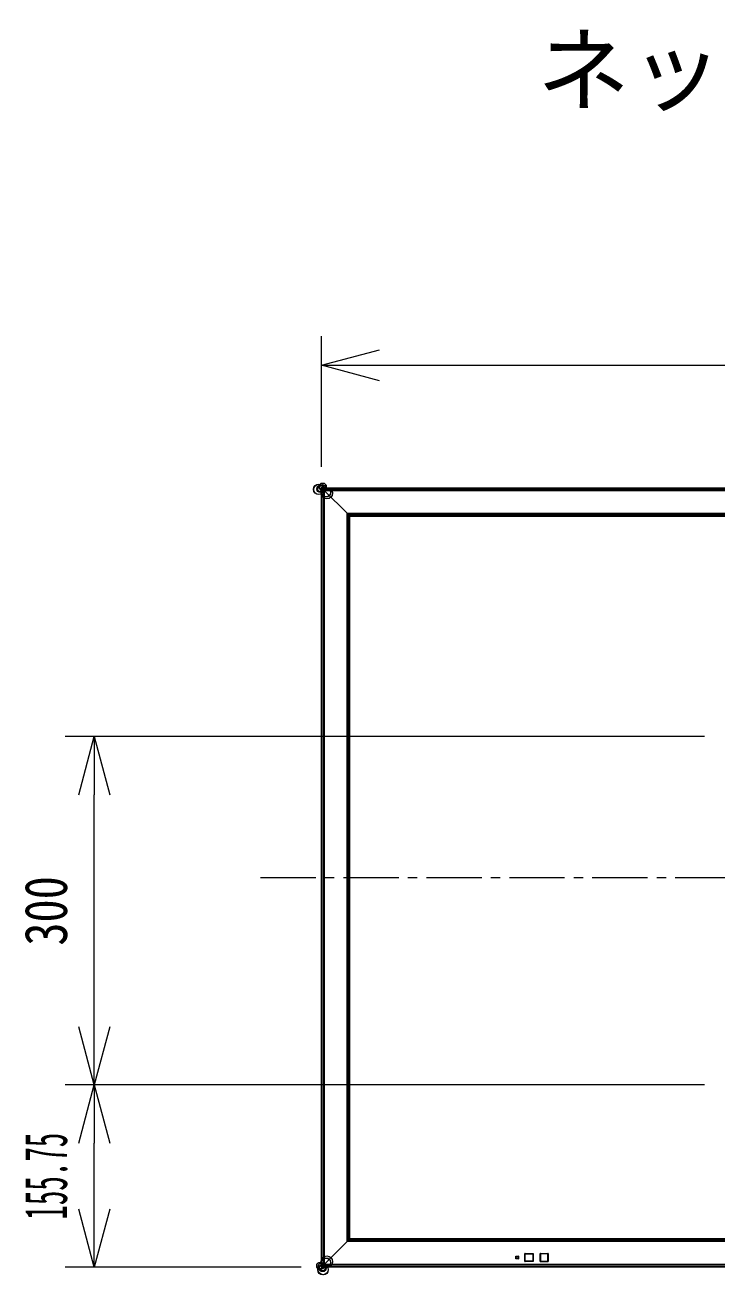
# Model space of a CAD drawing. Units: millimetres, scale not verified. Extents: x -63 to 99, y -97 to 57.
# Drawn here: x -58.1 to -28.4, y 3 to 56.8 of the extents above; entities that cross this region are included whole.
import ezdxf
from ezdxf.enums import TextEntityAlignment as Align

# ---------------------------------------------------------------- set-up
doc = ezdxf.new("R2010")
doc.units = ezdxf.units.MM
doc.header["$LTSCALE"] = 0.125
doc.linetypes.add('USER1', pattern=[28.575, 19.05, -3.175, 3.175, -3.175])
for name, color, linetype, lineweight in [('0-0_0', 7, 'Continuous', 18), ('0-4_SUNPO', 3, 'Continuous', 18), ('0-5_GAIKEI', 1, 'Continuous', 18)]:
    doc.layers.add(name, color=color, linetype=linetype, lineweight=lineweight)
doc.layers.add('0-2_MOJI1', color=7, linetype='Continuous')
doc.styles.add('ＭＳ ゴシック', font='')
doc.styles.get('ＭＳ ゴシック').set_extended_font_data('MS Gothic')

# ---------------------------------------------------------------- blocks, each defined once
blk = doc.blocks.new('_Open30')
at = {"layer": '0-0_0'}
blk.add_line((0, 0), (-1, 0), dxfattribs=at)
blk.add_lwpolyline([(-1, 0.26795), (0, 0), (-1, -0.26795)], dxfattribs=at)
blk = doc.blocks.new('D4')
at = {"layer": '0-4_SUNPO'}
for p, q in [((36.2105, 324.6417), (8.6886, 324.6417)), ((9.9386, 319.2942), (9.9386, 322.1417)), ((18.8488, 316.7942), (8.6886, 316.7942))]:
    blk.add_line(p, q, dxfattribs=at)
at = {"layer": '0-4_SUNPO', "xscale": 2.5, "yscale": 2.5}
for p, rotation in [((9.9386, 324.6417), 90), ((9.9386, 316.7942), 270)]:
    blk.add_blockref('_Open30', p, dxfattribs=dict(at, rotation=rotation))
at = {"layer": '0-4_SUNPO', "color": 7, "style": 'ＭＳ ゴシック', "width": 0.5}
blk.add_text('155.75', height=1.833, rotation=90, dxfattribs=at).set_placement((9.3136, 318.843), align=Align.BOTTOM_LEFT)
blk = doc.blocks.new('D5')
at = {"layer": '0-4_SUNPO'}
for p, q in [((36.2105, 339.6417), (8.6886, 339.6417)), ((9.9386, 327.1417), (9.9386, 337.1417)), ((36.2105, 324.6417), (8.6886, 324.6417))]:
    blk.add_line(p, q, dxfattribs=at)
at = {"layer": '0-4_SUNPO', "xscale": 2.5, "yscale": 2.5}
for p, rotation in [((9.9386, 339.6417), 90), ((9.9386, 324.6417), 270)]:
    blk.add_blockref('_Open30', p, dxfattribs=dict(at, rotation=rotation))
at = {"layer": '0-4_SUNPO', "color": 7, "style": 'ＭＳ ゴシック', "width": 0.8}
blk.add_text('300', height=1.833, rotation=90, dxfattribs=at).set_placement((9.3136, 330.6417), align=Align.BOTTOM_LEFT)
blk = doc.blocks.new('D2')
at = {"layer": '0-4_SUNPO'}
for p, q in [((19.7238, 351.258), (19.7238, 356.8849)), ((77.2638, 351.258), (77.2638, 356.8849)), ((22.2238, 355.6349), (74.7638, 355.6349))]:
    blk.add_line(p, q, dxfattribs=at)
at = {"layer": '0-4_SUNPO', "xscale": 2.5, "yscale": 2.5, "rotation": 180}
blk.add_blockref('_Open30', (19.7238, 355.6349), dxfattribs=at)
at = {"layer": '0-4_SUNPO', "xscale": 2.5, "yscale": 2.5}
blk.add_blockref('_Open30', (77.2638, 355.6349), dxfattribs=at)
at = {"layer": '0-4_SUNPO', "color": 7, "style": 'ＭＳ ゴシック'}
blk.add_text('1151', height=1.833, dxfattribs=at).set_placement((45.9938, 356.2599), align=Align.BOTTOM_LEFT)

msp = doc.modelspace()

# ---------------------------------------------------------------- linework, layer by layer
at = {"layer": '0-5_GAIKEI', "color": 7}
for p, q in [((-45.3757, 36.7511), (-45.3757, 36.7511)), ((-45.3757, 3.3935), (-45.3757, 36.7511)), ((-45.3713, 36.7617), (-45.3601, 36.7729)), ((-45.3012, 36.8318), (-45.3601, 36.7729)), ((-45.3012, 36.8318), (-45.2901, 36.8429)), ((-45.2795, 36.8473), (-45.2507, 36.8473)), ((-45.2795, 36.8473), (-45.2795, 36.8473)), ((-45.2507, 36.8573), (-45.2507, 36.8427)), ((-45.2507, 36.8573), (12.0393, 36.8573)), ((-45.3757, 3.3935), (-45.3757, 3.3935)), ((-45.3601, 3.3718), (-45.3713, 3.3829)), ((-45.3012, 3.3129), (-45.3601, 3.3718)), ((-45.2901, 3.3017), (-45.3012, 3.3129)), ((-45.2903, 3.3969), (-45.2903, 3.3968)), ((-45.2795, 3.2973), (-45.2795, 3.2973)), ((-45.2507, 3.2973), (-45.2795, 3.2973)), ((12.0393, 3.2873), (-45.2507, 3.2873))]:
    msp.add_line(p, q, dxfattribs=at)
at = {"layer": '0-5_GAIKEI'}
for p, q in [((-45.3601, 36.7481), (-45.361, 36.7472)), ((-45.361, 3.3974), (-45.361, 36.7472)), ((-45.2903, 36.7478), (-45.3601, 36.7481)), ((-45.2903, 3.3969), (-45.2903, 36.7478)), ((-45.2765, 36.8318), (-45.2762, 36.762)), ((-45.2762, 36.762), (-45.2507, 36.762)), ((-45.245, 36.7266), (-45.255, 36.7266)), ((-45.2507, 36.8427), (-45.2507, 36.772)), ((-45.2507, 36.8427), (12.0393, 36.8427)), ((-45.2507, 36.772), (12.0393, 36.772)), ((-45.2507, 36.772), (-45.2507, 36.7366)), ((-45.2507, 36.7366), (12.0393, 36.7366)), ((-45.2507, 36.7366), (-45.2507, 36.7323)), ((-45.2507, 36.7323), (-45.245, 36.7266)), ((-45.245, 36.7266), (-44.2744, 35.7561)), ((-44.2744, 35.7561), (-45.245, 36.7266)), ((-44.2744, 35.7561), (11.063, 35.7561)), ((-44.2744, 35.7561), (-44.2423, 35.7239)), ((-44.2744, 35.7561), (-44.2423, 35.7239)), ((-44.2744, 4.3886), (-44.2744, 35.7561)), ((-44.2423, 35.7239), (-44.2115, 35.6931)), ((-44.2423, 4.4207), (-44.2423, 35.7239)), ((-44.2115, 35.6931), (-44.1944, 35.676)), ((-44.2115, 4.4515), (-44.2115, 35.6931)), ((-44.1944, 35.676), (-44.1538, 35.6354)), ((-44.1944, 4.4686), (-44.1944, 35.676)), ((-44.1538, 35.6354), (-44.1536, 35.6352)), ((-44.1538, 4.5092), (-44.1538, 35.6354)), ((-44.1536, 4.5094), (-44.1536, 35.6352)), ((-44.2744, 4.3886), (-45.245, 3.418)), ((-44.2744, 4.3886), (-45.245, 3.418)), ((-44.2423, 4.4207), (-44.2744, 4.3886)), ((11.063, 4.3886), (-44.2744, 4.3886)), ((-44.2115, 4.4515), (-44.2423, 4.4207)), ((-44.2115, 4.4515), (-44.2423, 4.4207)), ((-44.1944, 4.4686), (-44.2115, 4.4515)), ((-44.1944, 4.4686), (-44.2115, 4.4515)), ((-44.1538, 4.5092), (-44.1944, 4.4686)), ((-44.1538, 4.5092), (-44.1944, 4.4686)), ((-44.1536, 4.5094), (-44.1538, 4.5092)), ((-36.6207, 3.5423), (-36.6207, 3.8723)), ((-36.6207, 3.8723), (-36.6182, 3.8699)), ((-36.6082, 3.8699), (-36.6182, 3.8699)), ((-36.6182, 3.5448), (-36.6182, 3.8699)), ((-36.6107, 3.8823), (-36.2807, 3.8823)), ((-36.6082, 3.8799), (-36.6107, 3.8823)), ((-36.6083, 3.8799), (-36.6083, 3.8699)), ((-36.6082, 3.8799), (-36.2831, 3.8799)), ((-36.6082, 3.5448), (-36.6082, 3.8699)), ((-36.6082, 3.8699), (-36.2831, 3.8699)), ((-36.2807, 3.8823), (-36.2831, 3.8799)), ((-36.2831, 3.8699), (-36.2831, 3.8799)), ((-36.2831, 3.8699), (-36.2831, 3.5448)), ((-36.2732, 3.8699), (-36.2831, 3.8699)), ((-36.2732, 3.8699), (-36.2707, 3.8723)), ((-36.2732, 3.8699), (-36.2732, 3.5448)), ((-36.2707, 3.8723), (-36.2707, 3.5423)), ((-35.9682, 3.5298), (-35.9682, 3.8848)), ((-35.9682, 3.8848), (-35.6132, 3.8848)), ((-35.9657, 3.5423), (-35.9657, 3.8723)), ((-35.9657, 3.8723), (-35.9632, 3.8699)), ((-35.9532, 3.8699), (-35.9632, 3.8699)), ((-35.9632, 3.8699), (-35.9632, 3.5448)), ((-35.9557, 3.8823), (-35.6257, 3.8823)), ((-35.9532, 3.8799), (-35.9557, 3.8823)), ((-35.9533, 3.8799), (-35.9533, 3.8699)), ((-35.9532, 3.8799), (-35.6281, 3.8799)), ((-35.9532, 3.8699), (-35.9532, 3.5448)), ((-35.6281, 3.8699), (-35.9532, 3.8699)), ((-35.6257, 3.8823), (-35.6281, 3.8799)), ((-35.6281, 3.8699), (-35.6281, 3.8799)), ((-35.6281, 3.5448), (-35.6281, 3.8699)), ((-35.6182, 3.8699), (-35.6281, 3.8699)), ((-35.6182, 3.8699), (-35.6157, 3.8723)), ((-35.6182, 3.8699), (-35.6182, 3.5448)), ((-35.6157, 3.8723), (-35.6157, 3.5423)), ((-45.361, 3.3974), (-45.3601, 3.3965)), ((-45.3601, 3.3965), (-45.2903, 3.3969)), ((-45.2762, 3.3827), (-45.2765, 3.3129)), ((-45.2507, 3.3827), (-45.2762, 3.3827)), ((-45.245, 3.418), (-45.2507, 3.4123)), ((-45.2507, 3.4123), (-45.2507, 3.408)), ((-45.2507, 3.408), (-45.2507, 3.3727)), ((12.0393, 3.408), (-45.2507, 3.408)), ((-45.2507, 3.3727), (-45.2507, 3.302)), ((12.0393, 3.3727), (-45.2507, 3.3727)), ((-45.2507, 3.302), (-45.2507, 3.2873)), ((12.0393, 3.302), (-45.2507, 3.302)), ((-37.0044, 3.6611), (-37.0044, 3.7536)), ((-37.0044, 3.7536), (-37.002, 3.7511)), ((-37.002, 3.6635), (-37.0044, 3.6611)), ((-36.992, 3.7511), (-37.002, 3.7511)), ((-37.002, 3.6635), (-37.002, 3.7511)), ((-37.002, 3.6635), (-36.992, 3.6635)), ((-36.9945, 3.7636), (-36.9019, 3.7636)), ((-36.992, 3.7611), (-36.9945, 3.7636)), ((-36.9945, 3.6511), (-36.992, 3.6535)), ((-36.9019, 3.6511), (-36.9945, 3.6511)), ((-36.992, 3.7611), (-36.992, 3.7511)), ((-36.992, 3.7611), (-36.9044, 3.7611)), ((-36.992, 3.6635), (-36.992, 3.7511)), ((-36.992, 3.7511), (-36.9044, 3.7511)), ((-36.992, 3.6635), (-36.992, 3.6535)), ((-36.9044, 3.6635), (-36.992, 3.6635)), ((-36.9044, 3.6535), (-36.992, 3.6535)), ((-36.9019, 3.7636), (-36.9044, 3.7611)), ((-36.9044, 3.7511), (-36.9044, 3.7611)), ((-36.9044, 3.7511), (-36.9044, 3.6635)), ((-36.8944, 3.7511), (-36.9044, 3.7511)), ((-36.9044, 3.6635), (-36.8944, 3.6635)), ((-36.9044, 3.6535), (-36.9044, 3.6635)), ((-36.9044, 3.6535), (-36.9019, 3.6511)), ((-36.8944, 3.7511), (-36.8919, 3.7536)), ((-36.8944, 3.7511), (-36.8944, 3.6635)), ((-36.8919, 3.6611), (-36.8944, 3.6635)), ((-36.8919, 3.7536), (-36.8919, 3.6611)), ((-36.6182, 3.5448), (-36.6207, 3.5423)), ((-36.6182, 3.5448), (-36.6082, 3.5448)), ((-36.6107, 3.5323), (-36.6082, 3.5348)), ((-36.2807, 3.5323), (-36.6107, 3.5323)), ((-36.2831, 3.5448), (-36.6082, 3.5448)), ((-36.6082, 3.5448), (-36.6082, 3.5348)), ((-36.2831, 3.5348), (-36.6082, 3.5348)), ((-36.2831, 3.5448), (-36.2732, 3.5448)), ((-36.2831, 3.5348), (-36.2831, 3.5448)), ((-36.2831, 3.5348), (-36.2807, 3.5323)), ((-36.2707, 3.5423), (-36.2732, 3.5448)), ((-35.9632, 3.5448), (-35.9657, 3.5423)), ((-35.9632, 3.5448), (-35.9532, 3.5448)), ((-35.9557, 3.5323), (-35.9532, 3.5348)), ((-35.6257, 3.5323), (-35.9557, 3.5323)), ((-35.9532, 3.5448), (-35.6281, 3.5448)), ((-35.9532, 3.5448), (-35.9532, 3.5348)), ((-35.9532, 3.5348), (-35.6281, 3.5348)), ((-35.6281, 3.5448), (-35.6182, 3.5448)), ((-35.6281, 3.5348), (-35.6281, 3.5448)), ((-35.6281, 3.5348), (-35.6257, 3.5323)), ((-35.6157, 3.5423), (-35.6182, 3.5448))]:
    msp.add_line(p, q, dxfattribs=at)
at = {"layer": '0-5_GAIKEI', "color": 9, "linetype": 'USER1'}
msp.add_line((-48.004, 20.0723), (13.6933, 20.0723), dxfattribs=at)
at = {"layer": '0-5_GAIKEI'}
for points in [[(-45.255, 3.418), (-45.255, 36.7266), (-45.2903, 36.7478), (-45.2903, 36.7478)], [(-45.2507, 36.8327), (-45.2756, 36.8327), (-45.2765, 36.8318)], [(-45.2762, 36.762), (-45.2762, 36.7619), (-45.255, 36.7266)], [(-44.2423, 35.7239), (11.0309, 35.7239), (11.063, 35.7561)], [(-44.2423, 35.7239), (-44.2115, 35.6931), (11.0001, 35.6931)], [(-44.2115, 35.6931), (-44.1944, 35.676), (10.983, 35.676)], [(-44.1944, 35.676), (-44.1538, 35.6354), (10.9424, 35.6354)], [(-44.1538, 35.6354), (-44.1536, 35.6352), (10.9422, 35.6352), (10.9424, 35.6354)], [(11.0309, 4.4207), (-44.2423, 4.4207), (-44.2744, 4.3886)], [(11.0309, 4.4207), (11.0001, 4.4515), (-44.2115, 4.4515)], [(11.0001, 4.4515), (10.983, 4.4686), (-44.1944, 4.4686)], [(10.9424, 4.5092), (10.9422, 4.5094), (-44.1536, 4.5094), (-44.1538, 4.5092)], [(10.983, 4.4686), (10.9424, 4.5092), (-44.1538, 4.5092)], [(-35.6132, 3.8848), (-35.6132, 3.5298), (-35.9682, 3.5298)], [(-45.2903, 3.3968), (-45.255, 3.418), (-45.245, 3.418)], [(-45.2765, 3.3129), (-45.2756, 3.312), (-45.2507, 3.312)], [(-45.255, 3.418), (-45.2762, 3.3827), (-45.2762, 3.3827)]]:
    msp.add_lwpolyline(points, dxfattribs=at)
for points in [[(-36.2682, 3.8848), (-36.2682, 3.5298), (-36.6232, 3.5298), (-36.6232, 3.8848)], [(-36.8882, 3.6473), (-37.0082, 3.6473), (-37.0082, 3.7673), (-36.8882, 3.7673)]]:
    msp.add_lwpolyline(points, close=True, dxfattribs=at)
for centre, radius in [((-45.4957, 36.7846), 0.2253), ((-45.4888, 36.7768), 0.2208), ((-45.4246, 36.8007), 0.1524), ((-45.4066, 36.8063), 0.1336), ((-45.3281, 36.9001), 0.1564), ((-45.3378, 36.8671), 0.122), ((-45.3858, 36.7149), 0.0377), ((-45.3567, 36.8022), 0.0544), ((-45.3801, 36.7331), 0.0186), ((-45.1489, 36.6207), 0.2471), ((-45.3317, 36.8281), 0.0556), ((-45.1881, 36.6512), 0.1975), ((-45.331, 36.7891), 0.0516), ((-45.3417, 36.7777), 0.036), ((-45.1795, 36.6595), 0.1977), ((-45.3513, 36.769), 0.023), ((-45.3576, 36.7645), 0.0152), ((-45.3659, 36.7607), 0.00607), ((-45.368, 36.7601), 0.00396), ((-45.3693, 36.7599), 0.00265), ((-45.368, 36.7595), 0.00391), ((-45.3173, 36.8028), 0.0513), ((-45.3049, 36.8145), 0.0343), ((-45.298, 36.8222), 0.024), ((-45.2929, 36.8292), 0.0153), ((-45.2563, 36.7243), 0.0426), ((-45.29, 36.8352), 0.00857), ((-45.251, 36.7263), 0.0448), ((-45.261, 36.7327), 0.033), ((-45.2618, 36.7333), 0.032), ((-45.2886, 36.8391), 0.0045), ((-45.2879, 36.8398), 0.00383), ((-45.2908, 36.7482), 0.00064), ((-45.2824, 36.7443), 0.00865), ((-45.2883, 36.8409), 0.00265), ((-45.2633, 36.8512), 0.0167), ((-45.1491, 3.5241), 0.2471), ((-45.4285, 3.3449), 0.1564), ((-45.313, 3.1773), 0.2253), ((-45.3052, 3.1842), 0.2208), ((-45.3955, 3.3352), 0.122), ((-45.3291, 3.2484), 0.1524), ((-45.3347, 3.2664), 0.1336), ((-45.3565, 3.3413), 0.0556), ((-45.3796, 3.4098), 0.0167), ((-45.1879, 3.4935), 0.1977), ((-45.3306, 3.3163), 0.0544), ((-45.3312, 3.3557), 0.0513), ((-45.3429, 3.3681), 0.0343), ((-45.1795, 3.4849), 0.1975), ((-45.3506, 3.375), 0.024), ((-45.3575, 3.3801), 0.0153), ((-45.3636, 3.383), 0.00857), ((-45.3693, 3.3847), 0.00265), ((-45.3674, 3.3844), 0.0045), ((-45.3681, 3.3851), 0.00383), ((-45.3175, 3.342), 0.0516), ((-45.3061, 3.3313), 0.036), ((-45.2974, 3.3218), 0.023), ((-45.2929, 3.3154), 0.0152), ((-45.2535, 3.4245), 0.0476), ((-45.2891, 3.3071), 0.00607), ((-45.2603, 3.4127), 0.034), ((-45.2622, 3.4105), 0.0311), ((-45.2681, 3.4077), 0.0247), ((-45.2701, 3.4072), 0.0227), ((-45.2885, 3.3051), 0.00396), ((-45.2879, 3.305), 0.00391), ((-45.2883, 3.3038), 0.00265), ((-45.2904, 3.3967), 0.00016), ((-45.2432, 3.2872), 0.0377), ((-45.2615, 3.2929), 0.0186), ((-45.2739, 3.3882), 0.00598), ((-45.2765, 3.3823), 0.00052)]:
    msp.add_circle(centre, radius, dxfattribs=at)
at = {"layer": '0-5_GAIKEI', "color": 7}
for centre, start, end in [((-45.3607, 36.7511), 135, 180), ((-45.2795, 36.8323), 90, 135), ((-45.3607, 3.3935), 180, 225), ((-45.2795, 3.3123), 225, 270)]:
    msp.add_arc(centre, 0.015, start, end, dxfattribs=at)
at = {"layer": '0-5_GAIKEI'}
for centre, start, end in [((-36.6107, 3.8723), 90.06979, 179.93022), ((-36.2807, 3.8723), 0.06978, 89.93021), ((-35.9557, 3.8723), 90.06979, 179.93022), ((-35.6257, 3.8723), 0.06978, 89.93021), ((-36.9944, 3.7536), 90.06979, 179.93022), ((-36.9944, 3.6611), 180.06978, 269.93021), ((-36.902, 3.7536), 0.06978, 89.93021), ((-36.902, 3.6611), 270.06979, 359.93022), ((-36.6107, 3.5423), 180.06978, 269.93021), ((-36.2807, 3.5423), 270.06979, 359.93022), ((-35.9557, 3.5423), 180.06978, 269.93021), ((-35.6257, 3.5423), 270.06979, 359.93022)]:
    msp.add_arc(centre, 0.01, start, end, dxfattribs=at)
at = {"layer": '0-5_GAIKEI', "color": 7}
for centre, major_axis, start_param, end_param in [((-45.3607, 36.7511), (-0.0106, 0.0106), 6.2831853, 7.0686355), ((-45.2795, 36.8323), (0.0106, -0.0106), 2.3561424, 3.1415927), ((-45.3607, 3.3935), (0.0106, 0.0106), 2.3561424, 3.1415927), ((-45.2795, 3.3123), (-0.0106, -0.0106), 6.2831853, 7.0686355)]:
    msp.add_ellipse(centre, major_axis=major_axis, ratio=0.999896, start_param=start_param, end_param=end_param, dxfattribs=at)
at = {"layer": '0-5_GAIKEI'}
for centre, major_axis, ratio, start_param, end_param in [((-45.3354, 36.7481), (-0.0247, 0.0247), 0.57735, 6.2831853, 7.3303829), ((-45.2765, 36.807), (-0.0247, 0.0247), 0.57735, 5.2359878, 6.2831853), ((-36.6082, 3.8699), (-0.00707, -0.00707), 0.998783, 3.9276009, 5.4971792), ((-36.2831, 3.8699), (-0.00707, 0.00707), 0.998783, 3.9276009, 5.4971792), ((-35.9532, 3.8699), (-0.00707, -0.00707), 0.998783, 3.9276009, 5.4971792), ((-35.6281, 3.8699), (-0.00707, 0.00707), 0.998783, 3.9276009, 5.4971792), ((-45.3354, 3.3965), (-0.0247, -0.0247), 0.57735, 5.2359878, 6.2831853), ((-45.2765, 3.3376), (-0.0247, -0.0247), 0.57735, 0, 1.0471976), ((-36.992, 3.7511), (-0.00707, -0.00707), 0.998783, 3.9276009, 5.4971792), ((-36.992, 3.6635), (0.00707, -0.00707), 0.998783, 3.9276009, 5.4971792), ((-36.9044, 3.7511), (-0.00707, 0.00707), 0.998783, 3.9276009, 5.4971792), ((-36.9044, 3.6635), (0.00707, 0.00707), 0.998783, 3.9276009, 5.4971792), ((-36.6082, 3.5448), (0.00707, -0.00707), 0.998783, 3.9276009, 5.4971792), ((-36.2831, 3.5448), (0.00707, 0.00707), 0.998783, 3.9276009, 5.4971792), ((-35.9532, 3.5448), (-0.00707, 0.00707), 0.998783, 0.7860072, 2.3555855), ((-35.6281, 3.5448), (0.00707, 0.00707), 0.998783, 3.9276009, 5.4971792)]:
    msp.add_ellipse(centre, major_axis=major_axis, ratio=ratio, start_param=start_param, end_param=end_param, dxfattribs=at)

# ---------------------------------------------------------------- block references
at = {"layer": '0-4_SUNPO'}
for name in ['D2', 'D5', 'D4']:
    msp.add_blockref(name, (-65.0995, -313.5069), dxfattribs=at)

# ---------------------------------------------------------------- texts
at = {"layer": '0-2_MOJI1', "style": 'ＭＳ ゴシック'}
msp.add_text('ネットワークディスプレイ', height=2.933, dxfattribs=at).set_placement((-36.0995, 52.4931), align=Align.BOTTOM_LEFT)

doc.saveas('drawing.dxf')
